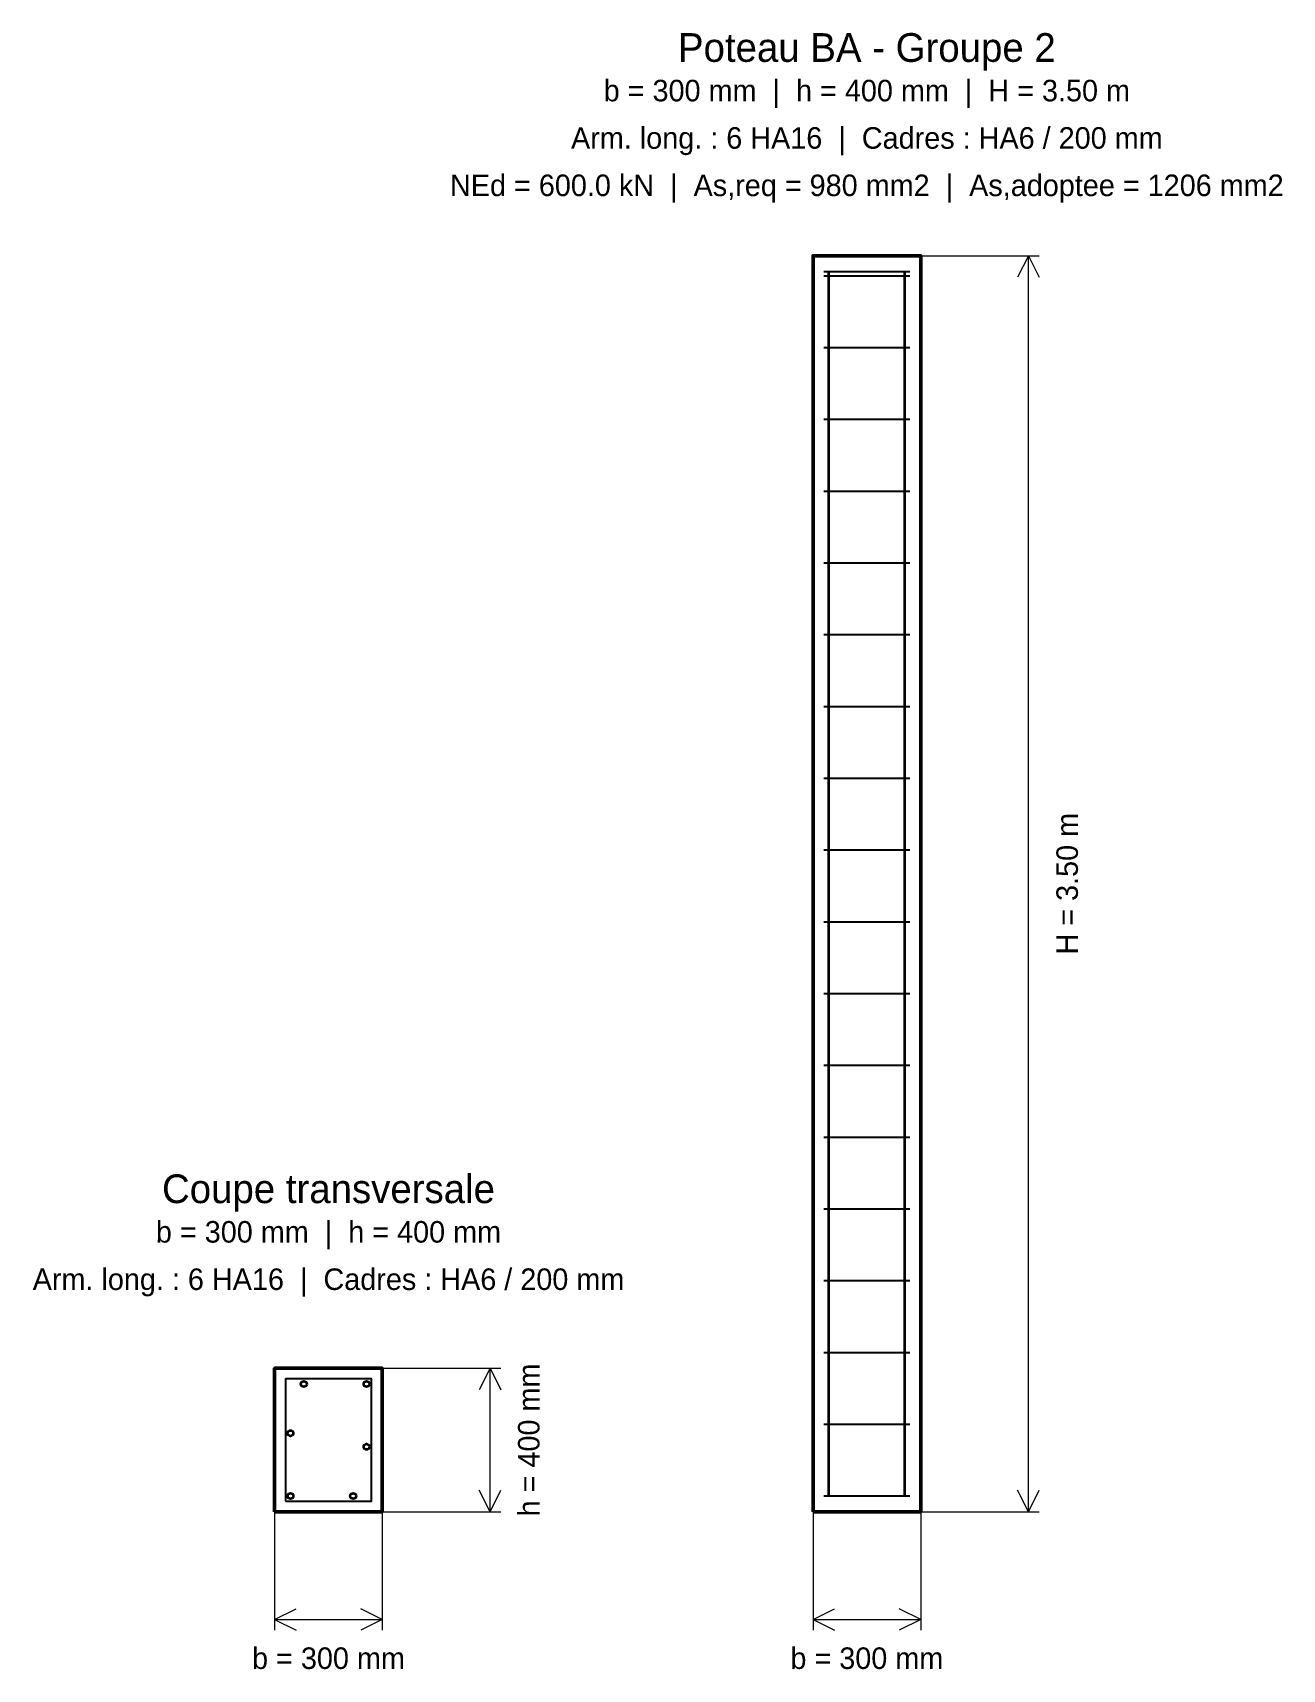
# Model space of a CAD drawing. Header units: millimetres. Extents: x -674 to 2807, y -439 to 4121.
import ezdxf
from ezdxf.enums import TextEntityAlignment as Align

# ---------------------------------------------------------------- set-up
doc = ezdxf.new("R2010")
doc.units = ezdxf.units.MM
for name, color, linetype, lineweight in [('ACIER_LONG', 1, 'Continuous', 35), ('BETON', 7, 'Continuous', 50), ('COTATIONS', 2, 'Continuous', 18), ('ETRIERS', 3, 'Continuous', 25), ('TEXTES', 4, 'Continuous', 18)]:
    doc.layers.add(name, color=color, linetype=linetype, lineweight=lineweight)

msp = doc.modelspace()

# ---------------------------------------------------------------- linework, layer by layer
at = {"layer": 'ACIER_LONG'}
for p, q in [((1544, 44), (1544, 3456)), ((1756, 44), (1756, 3456))]:
    msp.add_line(p, q, dxfattribs=at)
for centre in [(81.3, 356), (256, 356), (44, 218.7), (256, 181.3), (44, 44), (218.7, 44)]:
    msp.add_circle(centre, 8, dxfattribs=at)
at = {"layer": 'BETON'}
for points in [[(1500, 0), (1800, 0), (1800, 3500), (1500, 3500)], [(0, 0), (300, 0), (300, 400), (0, 400)]]:
    msp.add_lwpolyline(points, close=True, dxfattribs=at)
at = {"layer": 'COTATIONS'}
for p, q in [((1800, 3500), (2130, 3500)), ((2100, 3500), (2070, 3440)), ((2100, 0), (2100, 3500)), ((2100, 3500), (2130, 3440)), ((300, 400), (630, 400)), ((600, 400), (570, 340)), ((600, 0), (600, 400)), ((600, 400), (630, 340)), ((600, 0), (570, 60)), ((600, 0), (630, 60)), ((2100, 0), (2070, 60)), ((2100, 0), (2130, 60)), ((0, 0), (0, -330)), ((300, 0), (300, -330)), ((300, 0), (630, 0)), ((1500, 0), (1500, -330)), ((1800, 0), (2130, 0)), ((1800, 0), (1800, -330)), ((0, -300), (60, -270)), ((300, -300), (240, -270)), ((1500, -300), (1560, -270)), ((1800, -300), (1740, -270)), ((0, -300), (300, -300)), ((0, -300), (60, -330)), ((300, -300), (240, -330)), ((1500, -300), (1800, -300)), ((1500, -300), (1560, -330)), ((1800, -300), (1740, -330))]:
    msp.add_line(p, q, dxfattribs=at)
at = {"layer": 'ETRIERS'}
for p, q in [((1530, 3456), (1770, 3456)), ((1530, 3444), (1770, 3444)), ((1530, 3244), (1770, 3244)), ((1530, 3044), (1770, 3044)), ((1530, 2844), (1770, 2844)), ((1530, 2644), (1770, 2644)), ((1530, 2444), (1770, 2444)), ((1530, 2244), (1770, 2244)), ((1530, 2044), (1770, 2044)), ((1530, 1844), (1770, 1844)), ((1530, 1644), (1770, 1644)), ((1530, 1444), (1770, 1444)), ((1530, 1244), (1770, 1244)), ((1530, 1044), (1770, 1044)), ((1530, 844), (1770, 844)), ((1530, 644), (1770, 644)), ((1530, 444), (1770, 444)), ((1530, 244), (1770, 244)), ((1530, 44), (1770, 44))]:
    msp.add_line(p, q, dxfattribs=at)
msp.add_lwpolyline([(30, 30), (270, 30), (270, 370), (30, 370)], close=True, dxfattribs=at)

# ---------------------------------------------------------------- texts
at = {"layer": 'COTATIONS'}
for s, p in [('H = 3.50 m', (2208, 1750)), ('h = 400 mm', (708, 200))]:
    msp.add_text(s, height=60, rotation=90, dxfattribs=at).set_placement(p, align=Align.MIDDLE_CENTER)
for p in [(150, -408), (1650, -408)]:
    msp.add_text('b = 300 mm', height=60, dxfattribs=at).set_placement(p, align=Align.MIDDLE_CENTER)
at = {"layer": 'TEXTES'}
for s, height, p in [('Poteau BA - Groupe 2', 80, (1650, 4080)), ('b = 300 mm  |  h = 400 mm  |  H = 3.50 m', 60, (1650, 3960)), ('Arm. long. : 6 HA16  |  Cadres : HA6 / 200 mm', 60, (1650, 3828)), ('NEd = 600.0 kN  |  As,req = 980 mm2  |  As,adoptee = 1206 mm2', 60, (1650, 3696)), ('Coupe transversale', 80, (150, 900)), ('b = 300 mm  |  h = 400 mm', 60, (150, 780)), ('Arm. long. : 6 HA16  |  Cadres : HA6 / 200 mm', 60, (150, 648))]:
    msp.add_text(s, height=height, dxfattribs=at).set_placement(p, align=Align.MIDDLE_CENTER)

doc.saveas('drawing.dxf')
